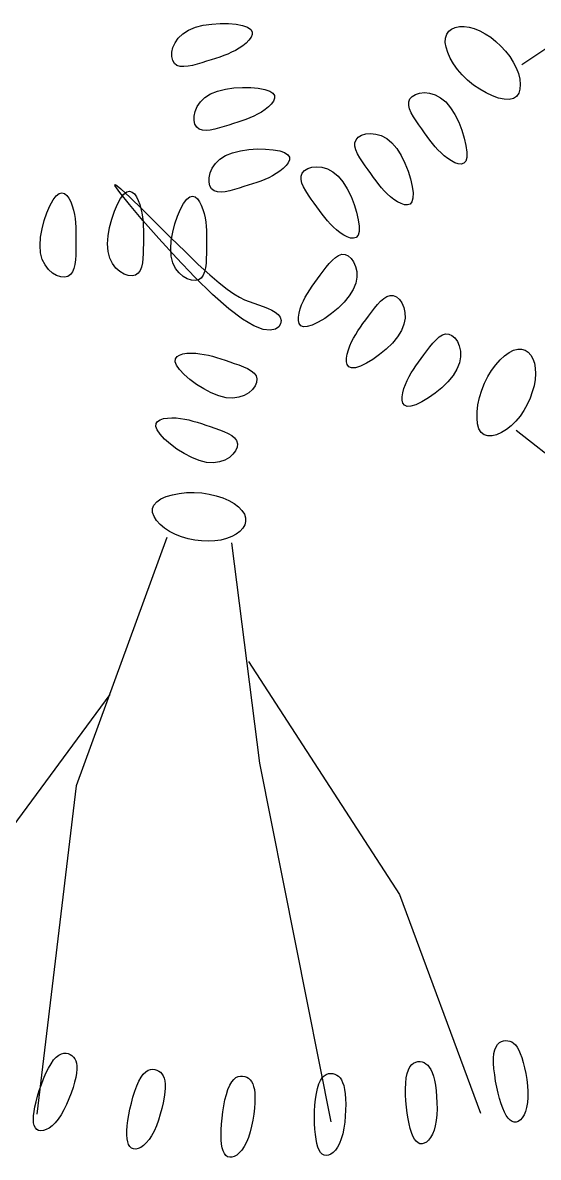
# Model space of a CAD drawing. Header units: millimetres. Extents: x -4017 to 59953, y -688 to 66564.
# Drawn here: x 2633 to 3042, y 43297 to 44197 of the extents above; entities that cross this region are included whole.
import ezdxf

# ---------------------------------------------------------------- set-up
doc = ezdxf.new("R2010")
doc.units = ezdxf.units.MM

# ---------------------------------------------------------------- blocks, each defined once
blk = doc.blocks.new('A$C2E07402A')
at = {"color": 0}
for p, q in [((0.93771, 0.86599), (1.11159, 0.98277)), ((0.66507, 0.88695), (0.66858, 0.89035)), ((0.66858, 0.89035), (0.67311, 0.89324)), ((0.67311, 0.89324), (0.67863, 0.89548)), ((0.67863, 0.89548), (0.68489, 0.89706)), ((0.68489, 0.89706), (0.69157, 0.89805)), ((0.69157, 0.89805), (0.69834, 0.89847)), ((0.69834, 0.89847), (0.70489, 0.89838)), ((0.70489, 0.89838), (0.71089, 0.89783)), ((0.71089, 0.89783), (0.71602, 0.89685)), ((0.71602, 0.89685), (0.71997, 0.8955)), ((0.71997, 0.8955), (0.72249, 0.89383)), ((0.72249, 0.89383), (0.72369, 0.89189)), ((0.72369, 0.89189), (0.72374, 0.88978)), ((0.87796, 0.8899), (0.87961, 0.89228)), ((0.87961, 0.89228), (0.8819, 0.8941)), ((0.8819, 0.8941), (0.88474, 0.89535)), ((0.88474, 0.89535), (0.88805, 0.89602)), ((0.88805, 0.89602), (0.89173, 0.8961)), ((0.89173, 0.8961), (0.89571, 0.89557)), ((0.89571, 0.89557), (0.8999, 0.89443)), ((0.8999, 0.89443), (0.90421, 0.89268)), ((0.90421, 0.89268), (0.90857, 0.89035)), ((0.90857, 0.89035), (0.91288, 0.88753)), ((0.66083, 0.87943), (0.6625, 0.88325)), ((0.6625, 0.88325), (0.66507, 0.88695)), ((0.7189, 0.88303), (0.71623, 0.88089)), ((0.72116, 0.88527), (0.7189, 0.88303)), ((0.72284, 0.88754), (0.72116, 0.88527)), ((0.72374, 0.88978), (0.72284, 0.88754)), ((0.87687, 0.88353), (0.87702, 0.88698)), ((0.87748, 0.87966), (0.87687, 0.88353)), ((0.87702, 0.88698), (0.87796, 0.8899)), ((0.91288, 0.88753), (0.91706, 0.88425)), ((0.91706, 0.88425), (0.92103, 0.8806)), ((0.65997, 0.87221), (0.66, 0.87569)), ((0.66066, 0.86921), (0.65997, 0.87221)), ((0.66, 0.87569), (0.66083, 0.87943)), ((0.70114, 0.87304), (0.6979, 0.87189)), ((0.70429, 0.87428), (0.70114, 0.87304)), ((0.70736, 0.87565), (0.70429, 0.87428)), ((0.71037, 0.87718), (0.70736, 0.87565)), ((0.71334, 0.87892), (0.71037, 0.87718)), ((0.71623, 0.88089), (0.71334, 0.87892)), ((0.8788, 0.87547), (0.87748, 0.87966)), ((0.88079, 0.87107), (0.8788, 0.87547)), ((0.92103, 0.8806), (0.9247, 0.87661)), ((0.9247, 0.87661), (0.928, 0.87237)), ((0.928, 0.87237), (0.93083, 0.86792)), ((0.66204, 0.86685), (0.66066, 0.86921)), ((0.66404, 0.8653), (0.66204, 0.86685)), ((0.66657, 0.86448), (0.66404, 0.8653)), ((0.66953, 0.86429), (0.66657, 0.86448)), ((0.67284, 0.86459), (0.66953, 0.86429)), ((0.67639, 0.86529), (0.67284, 0.86459)), ((0.68008, 0.86626), (0.67639, 0.86529)), ((0.68383, 0.86739), (0.68008, 0.86626)), ((0.68753, 0.86857), (0.68383, 0.86739)), ((0.69111, 0.86969), (0.68753, 0.86857)), ((0.69456, 0.87079), (0.69111, 0.86969)), ((0.6979, 0.87189), (0.69456, 0.87079)), ((0.88341, 0.86657), (0.88079, 0.87107)), ((0.88661, 0.86208), (0.88341, 0.86657)), ((0.93083, 0.86792), (0.93312, 0.86335)), ((0.93312, 0.86335), (0.93483, 0.85877)), ((0.89035, 0.85771), (0.88661, 0.86208)), ((0.89457, 0.85356), (0.89035, 0.85771)), ((0.93483, 0.85877), (0.93592, 0.85432)), ((0.93592, 0.85432), (0.93636, 0.85015)), ((0.69626, 0.8449), (0.70252, 0.84648)), ((0.70252, 0.84648), (0.7092, 0.84747)), ((0.7092, 0.84747), (0.71597, 0.84789)), ((0.71597, 0.84789), (0.72252, 0.8478)), ((0.72252, 0.8478), (0.72852, 0.84725)), ((0.72852, 0.84725), (0.73366, 0.84627)), ((0.73366, 0.84627), (0.7376, 0.84492)), ((0.89922, 0.84974), (0.89457, 0.85356)), ((0.90416, 0.84633), (0.89922, 0.84974)), ((0.90923, 0.84341), (0.90416, 0.84633)), ((0.93611, 0.8464), (0.93514, 0.8432)), ((0.93636, 0.85015), (0.93611, 0.8464)), ((0.68013, 0.83267), (0.6827, 0.83637)), ((0.6827, 0.83637), (0.68622, 0.83977)), ((0.68622, 0.83977), (0.69074, 0.84266)), ((0.69074, 0.84266), (0.69626, 0.8449)), ((0.7376, 0.84492), (0.74012, 0.84325)), ((0.74047, 0.83696), (0.73879, 0.83469)), ((0.74012, 0.84325), (0.74132, 0.84131)), ((0.74137, 0.83919), (0.74047, 0.83696)), ((0.74132, 0.84131), (0.74137, 0.83919)), ((0.84786, 0.83628), (0.84872, 0.83866)), ((0.84786, 0.83362), (0.84786, 0.83628)), ((0.84872, 0.83866), (0.85053, 0.8407)), ((0.85053, 0.8407), (0.85317, 0.84229)), ((0.85317, 0.84229), (0.85648, 0.84333)), ((0.85648, 0.84333), (0.8603, 0.8437)), ((0.8603, 0.8437), (0.86445, 0.84329)), ((0.86445, 0.84329), (0.86876, 0.842)), ((0.86876, 0.842), (0.87308, 0.8397)), ((0.87308, 0.8397), (0.87723, 0.83629)), ((0.87723, 0.83629), (0.88106, 0.83173)), ((0.91426, 0.84107), (0.90923, 0.84341)), ((0.9191, 0.83938), (0.91426, 0.84107)), ((0.9236, 0.83842), (0.9191, 0.83938)), ((0.92758, 0.83827), (0.9236, 0.83842)), ((0.9309, 0.83901), (0.92758, 0.83827)), ((0.93342, 0.84069), (0.9309, 0.83901)), ((0.93514, 0.8432), (0.93342, 0.84069)), ((0.67764, 0.8251), (0.67846, 0.82885)), ((0.67846, 0.82885), (0.68013, 0.83267)), ((0.73097, 0.82834), (0.72801, 0.8266)), ((0.73386, 0.8303), (0.73097, 0.82834)), ((0.73653, 0.83245), (0.73386, 0.8303)), ((0.73879, 0.83469), (0.73653, 0.83245)), ((0.84859, 0.83074), (0.84786, 0.83362)), ((0.8499, 0.8277), (0.84859, 0.83074)), ((0.85166, 0.82454), (0.8499, 0.8277)), ((0.88106, 0.83173), (0.88451, 0.82627)), ((0.6776, 0.82163), (0.67764, 0.8251)), ((0.6783, 0.81862), (0.6776, 0.82163)), ((0.67967, 0.81627), (0.6783, 0.81862)), ((0.70874, 0.81911), (0.70516, 0.81798)), ((0.7122, 0.82021), (0.70874, 0.81911)), ((0.71554, 0.82131), (0.7122, 0.82021)), ((0.71877, 0.82246), (0.71554, 0.82131)), ((0.72192, 0.8237), (0.71877, 0.82246)), ((0.725, 0.82507), (0.72192, 0.8237)), ((0.72801, 0.8266), (0.725, 0.82507)), ((0.85373, 0.82132), (0.85166, 0.82454)), ((0.85596, 0.81811), (0.85373, 0.82132)), ((0.88451, 0.82627), (0.8875, 0.82022)), ((0.8875, 0.82022), (0.89, 0.81391)), ((0.68167, 0.81472), (0.67967, 0.81627)), ((0.6842, 0.8139), (0.68167, 0.81472)), ((0.68717, 0.81371), (0.6842, 0.8139)), ((0.69047, 0.81401), (0.68717, 0.81371)), ((0.69402, 0.81471), (0.69047, 0.81401)), ((0.69771, 0.81568), (0.69402, 0.81471)), ((0.70146, 0.81681), (0.69771, 0.81568)), ((0.70516, 0.81798), (0.70146, 0.81681)), ((0.80787, 0.8083), (0.81051, 0.80989)), ((0.81051, 0.80989), (0.81383, 0.81093)), ((0.81383, 0.81093), (0.81764, 0.8113)), ((0.81764, 0.8113), (0.82179, 0.81089)), ((0.82179, 0.81089), (0.82611, 0.8096)), ((0.82611, 0.8096), (0.83042, 0.8073)), ((0.85822, 0.81495), (0.85596, 0.81811)), ((0.8604, 0.81189), (0.85822, 0.81495)), ((0.86251, 0.80895), (0.8604, 0.81189)), ((0.89, 0.81391), (0.89194, 0.80766)), ((0.8052, 0.80388), (0.80606, 0.80626)), ((0.8052, 0.80122), (0.8052, 0.80388)), ((0.80593, 0.79834), (0.8052, 0.80122)), ((0.80606, 0.80626), (0.80787, 0.8083)), ((0.83042, 0.8073), (0.83457, 0.80389)), ((0.83457, 0.80389), (0.83841, 0.79933)), ((0.86459, 0.80611), (0.86251, 0.80895)), ((0.86668, 0.80339), (0.86459, 0.80611)), ((0.86883, 0.80078), (0.86668, 0.80339)), ((0.87108, 0.79828), (0.86883, 0.80078)), ((0.89194, 0.80766), (0.89327, 0.80178)), ((0.89327, 0.80178), (0.89393, 0.79659)), ((0.69806, 0.79097), (0.70259, 0.79387)), ((0.70259, 0.79387), (0.70811, 0.7961)), ((0.70811, 0.7961), (0.71437, 0.79769)), ((0.71437, 0.79769), (0.72104, 0.79867)), ((0.72104, 0.79867), (0.72782, 0.7991)), ((0.72782, 0.7991), (0.73436, 0.79901)), ((0.73436, 0.79901), (0.74037, 0.79845)), ((0.74037, 0.79845), (0.7455, 0.79748)), ((0.7455, 0.79748), (0.74945, 0.79613)), ((0.74945, 0.79613), (0.75197, 0.79445)), ((0.75197, 0.79445), (0.75316, 0.79252)), ((0.75316, 0.79252), (0.75322, 0.7904)), ((0.80725, 0.7953), (0.80593, 0.79834)), ((0.809, 0.79214), (0.80725, 0.7953)), ((0.81107, 0.78892), (0.809, 0.79214)), ((0.83841, 0.79933), (0.84185, 0.79387)), ((0.84185, 0.79387), (0.84485, 0.78782)), ((0.87347, 0.79589), (0.87108, 0.79828)), ((0.87604, 0.79361), (0.87347, 0.79589)), ((0.8788, 0.79147), (0.87604, 0.79361)), ((0.88167, 0.78959), (0.8788, 0.79147)), ((0.89386, 0.79242), (0.89305, 0.78951)), ((0.89393, 0.79659), (0.89386, 0.79242)), ((0.69031, 0.78005), (0.69198, 0.78387)), ((0.69198, 0.78387), (0.69454, 0.78758)), ((0.69454, 0.78758), (0.69806, 0.79097)), ((0.74837, 0.78365), (0.7457, 0.78151)), ((0.75064, 0.78589), (0.74837, 0.78365)), ((0.75232, 0.78817), (0.75064, 0.78589)), ((0.75322, 0.7904), (0.75232, 0.78817)), ((0.76512, 0.78196), (0.76777, 0.78355)), ((0.76777, 0.78355), (0.77108, 0.78459)), ((0.77108, 0.78459), (0.7749, 0.78496)), ((0.7749, 0.78496), (0.77905, 0.78455)), ((0.77905, 0.78455), (0.78336, 0.78325)), ((0.78336, 0.78325), (0.78768, 0.78096)), ((0.8133, 0.78571), (0.81107, 0.78892)), ((0.81556, 0.78255), (0.8133, 0.78571)), ((0.81774, 0.77949), (0.81556, 0.78255)), ((0.84485, 0.78782), (0.84734, 0.78151)), ((0.8845, 0.78813), (0.88167, 0.78959)), ((0.88718, 0.78724), (0.8845, 0.78813)), ((0.88958, 0.78707), (0.88718, 0.78724)), ((0.89158, 0.78777), (0.88958, 0.78707)), ((0.89305, 0.78951), (0.89158, 0.78777)), ((0.68944, 0.77284), (0.68948, 0.77631)), ((0.68948, 0.77631), (0.69031, 0.78005)), ((0.73062, 0.77367), (0.72738, 0.77252)), ((0.73377, 0.77491), (0.73062, 0.77367)), ((0.73684, 0.77627), (0.73377, 0.77491)), ((0.73985, 0.77781), (0.73684, 0.77627)), ((0.74281, 0.77954), (0.73985, 0.77781)), ((0.7457, 0.78151), (0.74281, 0.77954)), ((0.76245, 0.77754), (0.76331, 0.77992)), ((0.76246, 0.77488), (0.76245, 0.77754)), ((0.76319, 0.772), (0.76246, 0.77488)), ((0.76331, 0.77992), (0.76512, 0.78196)), ((0.78768, 0.78096), (0.79183, 0.77755)), ((0.79183, 0.77755), (0.79566, 0.77299)), ((0.81985, 0.77655), (0.81774, 0.77949)), ((0.82193, 0.77371), (0.81985, 0.77655)), ((0.82403, 0.77099), (0.82193, 0.77371)), ((0.84734, 0.78151), (0.84928, 0.77526)), ((0.84928, 0.77526), (0.85061, 0.76938)), ((0.57057, 0.76385), (0.57278, 0.76439)), ((0.57278, 0.76439), (0.57481, 0.76379)), ((0.61486, 0.77011), (0.6153, 0.77084)), ((0.61875, 0.76459), (0.61486, 0.77011)), ((0.6153, 0.77084), (0.61955, 0.76734)), ((0.62641, 0.75501), (0.61875, 0.76459)), ((0.61955, 0.76734), (0.62683, 0.7605)), ((0.62175, 0.76311), (0.62413, 0.76499)), ((0.62413, 0.76499), (0.62633, 0.76553)), ((0.62633, 0.76553), (0.62837, 0.76493)), ((0.62837, 0.76493), (0.63021, 0.76338)), ((0.69014, 0.76983), (0.68944, 0.77284)), ((0.69152, 0.76748), (0.69014, 0.76983)), ((0.69352, 0.76593), (0.69152, 0.76748)), ((0.69605, 0.76511), (0.69352, 0.76593)), ((0.69901, 0.76491), (0.69605, 0.76511)), ((0.70232, 0.76522), (0.69901, 0.76491)), ((0.70586, 0.76592), (0.70232, 0.76522)), ((0.70956, 0.76689), (0.70586, 0.76592)), ((0.71331, 0.76802), (0.70956, 0.76689)), ((0.71701, 0.76919), (0.71331, 0.76802)), ((0.72059, 0.77032), (0.71701, 0.76919)), ((0.72404, 0.77141), (0.72059, 0.77032)), ((0.72738, 0.77252), (0.72404, 0.77141)), ((0.7645, 0.76895), (0.76319, 0.772)), ((0.76626, 0.76579), (0.7645, 0.76895)), ((0.76832, 0.76258), (0.76626, 0.76579)), ((0.79566, 0.77299), (0.7991, 0.76753)), ((0.7991, 0.76753), (0.8021, 0.76148)), ((0.82618, 0.76838), (0.82403, 0.77099)), ((0.82843, 0.76588), (0.82618, 0.76838)), ((0.83081, 0.76349), (0.82843, 0.76588)), ((0.85061, 0.76938), (0.85127, 0.76419)), ((0.56318, 0.75406), (0.5657, 0.75864)), ((0.5657, 0.75864), (0.5682, 0.76197)), ((0.5682, 0.76197), (0.57057, 0.76385)), ((0.57481, 0.76379), (0.57666, 0.76224)), ((0.57666, 0.76224), (0.5783, 0.75995)), ((0.5783, 0.75995), (0.57973, 0.7571)), ((0.57973, 0.7571), (0.58094, 0.7539)), ((0.61673, 0.7552), (0.61925, 0.75978)), ((0.61925, 0.75978), (0.62175, 0.76311)), ((0.62683, 0.7605), (0.63634, 0.75123)), ((0.63021, 0.76338), (0.63185, 0.76109)), ((0.63185, 0.76109), (0.63329, 0.75824)), ((0.63329, 0.75824), (0.6345, 0.75504)), ((0.6668, 0.75138), (0.66932, 0.75597)), ((0.66932, 0.75597), (0.67182, 0.7593)), ((0.67182, 0.7593), (0.67419, 0.76118)), ((0.67419, 0.76118), (0.6764, 0.76172)), ((0.6764, 0.76172), (0.67843, 0.76112)), ((0.67843, 0.76112), (0.68028, 0.75957)), ((0.68028, 0.75957), (0.68192, 0.75727)), ((0.68192, 0.75727), (0.68335, 0.75443)), ((0.77056, 0.75936), (0.76832, 0.76258)), ((0.77282, 0.75621), (0.77056, 0.75936)), ((0.775, 0.75315), (0.77282, 0.75621)), ((0.8021, 0.76148), (0.8046, 0.75517)), ((0.83338, 0.76121), (0.83081, 0.76349)), ((0.83615, 0.75907), (0.83338, 0.76121)), ((0.83901, 0.75719), (0.83615, 0.75907)), ((0.84184, 0.75573), (0.83901, 0.75719)), ((0.84452, 0.75484), (0.84184, 0.75573)), ((0.84892, 0.75537), (0.84692, 0.75467)), ((0.85039, 0.75711), (0.84892, 0.75537)), ((0.85121, 0.76002), (0.85039, 0.75711)), ((0.85127, 0.76419), (0.85121, 0.76002)), ((0.55869, 0.74232), (0.5608, 0.74852)), ((0.5608, 0.74852), (0.56318, 0.75406)), ((0.58094, 0.7539), (0.58192, 0.75054)), ((0.58192, 0.75054), (0.58266, 0.74719)), ((0.58266, 0.74719), (0.58319, 0.74385)), ((0.61225, 0.74346), (0.61435, 0.74966)), ((0.61435, 0.74966), (0.61673, 0.7552)), ((0.63702, 0.74246), (0.62641, 0.75501)), ((0.6345, 0.75504), (0.63548, 0.75168)), ((0.63548, 0.75168), (0.63621, 0.74833)), ((0.63621, 0.74833), (0.63674, 0.74499)), ((0.63634, 0.75123), (0.6473, 0.74041)), ((0.66442, 0.74585), (0.6668, 0.75138)), ((0.68335, 0.75443), (0.68456, 0.75122)), ((0.68456, 0.75122), (0.68554, 0.74787)), ((0.68554, 0.74787), (0.68628, 0.74451)), ((0.7771, 0.7502), (0.775, 0.75315)), ((0.77919, 0.74737), (0.7771, 0.7502)), ((0.78128, 0.74465), (0.77919, 0.74737)), ((0.8046, 0.75517), (0.80654, 0.74891)), ((0.80654, 0.74891), (0.80787, 0.74303)), ((0.84692, 0.75467), (0.84452, 0.75484)), ((0.557, 0.73575), (0.55869, 0.74232)), ((0.58319, 0.74385), (0.58354, 0.7405)), ((0.58354, 0.7405), (0.58374, 0.73713)), ((0.61056, 0.73689), (0.61225, 0.74346)), ((0.63674, 0.74499), (0.63709, 0.74164)), ((0.64974, 0.72799), (0.63702, 0.74246)), ((0.63709, 0.74164), (0.6373, 0.73827)), ((0.6373, 0.73827), (0.63739, 0.73483)), ((0.6473, 0.74041), (0.65892, 0.72894)), ((0.66062, 0.73307), (0.66231, 0.73965)), ((0.66231, 0.73965), (0.66442, 0.74585)), ((0.68628, 0.74451), (0.68681, 0.74118)), ((0.68681, 0.74118), (0.68716, 0.73783)), ((0.68716, 0.73783), (0.68736, 0.73445)), ((0.78343, 0.74203), (0.78128, 0.74465)), ((0.78568, 0.73953), (0.78343, 0.74203)), ((0.78807, 0.73714), (0.78568, 0.73953)), ((0.80787, 0.74303), (0.80853, 0.73785)), ((0.80853, 0.73785), (0.80846, 0.73368)), ((0.55545, 0.72265), (0.55587, 0.72909)), ((0.55587, 0.72909), (0.557, 0.73575)), ((0.58374, 0.73713), (0.58384, 0.73369)), ((0.58385, 0.73018), (0.58383, 0.72655)), ((0.58384, 0.73369), (0.58385, 0.73018)), ((0.609, 0.72379), (0.60943, 0.73023)), ((0.60943, 0.73023), (0.61056, 0.73689)), ((0.63741, 0.73131), (0.63738, 0.72769)), ((0.63739, 0.73483), (0.63741, 0.73131)), ((0.65892, 0.72894), (0.6704, 0.71771)), ((0.65949, 0.72642), (0.66062, 0.73307)), ((0.68736, 0.73445), (0.68746, 0.73102)), ((0.68746, 0.73102), (0.68747, 0.7275)), ((0.79064, 0.73486), (0.78807, 0.73714)), ((0.7934, 0.73272), (0.79064, 0.73486)), ((0.79626, 0.73084), (0.7934, 0.73272)), ((0.7991, 0.72938), (0.79626, 0.73084)), ((0.80178, 0.72849), (0.7991, 0.72938)), ((0.80418, 0.72832), (0.80178, 0.72849)), ((0.80618, 0.72903), (0.80418, 0.72832)), ((0.80765, 0.73076), (0.80618, 0.72903)), ((0.80846, 0.73368), (0.80765, 0.73076)), ((0.55587, 0.71671), (0.55545, 0.72265)), ((0.58379, 0.7228), (0.58377, 0.71892)), ((0.58383, 0.72655), (0.58379, 0.7228)), ((0.60942, 0.71785), (0.609, 0.72379)), ((0.63732, 0.72005), (0.63724, 0.71614)), ((0.63735, 0.72394), (0.63732, 0.72005)), ((0.63738, 0.72769), (0.63735, 0.72394)), ((0.66373, 0.71268), (0.64974, 0.72799)), ((0.65907, 0.71998), (0.65949, 0.72642)), ((0.65949, 0.71404), (0.65907, 0.71998)), ((0.68742, 0.72013), (0.68739, 0.71624)), ((0.68745, 0.72388), (0.68742, 0.72013)), ((0.68747, 0.7275), (0.68745, 0.72388)), ((0.55722, 0.71151), (0.55587, 0.71671)), ((0.55936, 0.70712), (0.55722, 0.71151)), ((0.58346, 0.71119), (0.58303, 0.7076)), ((0.58368, 0.715), (0.58346, 0.71119)), ((0.58377, 0.71892), (0.58368, 0.715)), ((0.61078, 0.71265), (0.60942, 0.71785)), ((0.61292, 0.70826), (0.61078, 0.71265)), ((0.63702, 0.71233), (0.63658, 0.70874)), ((0.63724, 0.71614), (0.63702, 0.71233)), ((0.66084, 0.70884), (0.65949, 0.71404)), ((0.67818, 0.69759), (0.66373, 0.71268)), ((0.6704, 0.71771), (0.68097, 0.70761)), ((0.6873, 0.71233), (0.68709, 0.70852)), ((0.68739, 0.71624), (0.6873, 0.71233)), ((0.78481, 0.70832), (0.78727, 0.71097)), ((0.78727, 0.71097), (0.78976, 0.71316)), ((0.78976, 0.71316), (0.79227, 0.71474)), ((0.79227, 0.71474), (0.7948, 0.71557)), ((0.7948, 0.71557), (0.79733, 0.71548)), ((0.79733, 0.71548), (0.79983, 0.71439)), ((0.79983, 0.71439), (0.80216, 0.71237)), ((0.80216, 0.71237), (0.80417, 0.70954)), ((0.56209, 0.70353), (0.55936, 0.70712)), ((0.56521, 0.70076), (0.56209, 0.70353)), ((0.5812, 0.7016), (0.57964, 0.69945)), ((0.5823, 0.70436), (0.5812, 0.7016)), ((0.58303, 0.7076), (0.5823, 0.70436)), ((0.61565, 0.70467), (0.61292, 0.70826)), ((0.61877, 0.7019), (0.61565, 0.70467)), ((0.62207, 0.69996), (0.61877, 0.7019)), ((0.63475, 0.70274), (0.63319, 0.70059)), ((0.63586, 0.7055), (0.63475, 0.70274)), ((0.63658, 0.70874), (0.63586, 0.7055)), ((0.66299, 0.70444), (0.66084, 0.70884)), ((0.66571, 0.70086), (0.66299, 0.70444)), ((0.68097, 0.70761), (0.69, 0.69936)), ((0.68592, 0.70169), (0.68482, 0.69893)), ((0.68665, 0.70493), (0.68592, 0.70169)), ((0.68709, 0.70852), (0.68665, 0.70493)), ((0.77771, 0.69912), (0.78002, 0.70224)), ((0.78002, 0.70224), (0.78239, 0.70536)), ((0.78239, 0.70536), (0.78481, 0.70832)), ((0.80417, 0.70954), (0.8057, 0.70602)), ((0.8057, 0.70602), (0.8066, 0.70195)), ((0.8066, 0.70195), (0.8067, 0.69745)), ((0.56852, 0.69882), (0.56521, 0.70076)), ((0.57181, 0.69771), (0.56852, 0.69882)), ((0.57488, 0.69744), (0.57181, 0.69771)), ((0.57754, 0.69803), (0.57488, 0.69744)), ((0.57964, 0.69945), (0.57754, 0.69803)), ((0.62536, 0.69885), (0.62207, 0.69996)), ((0.62844, 0.69858), (0.62536, 0.69885)), ((0.6311, 0.69917), (0.62844, 0.69858)), ((0.63319, 0.70059), (0.6311, 0.69917)), ((0.66883, 0.69809), (0.66571, 0.70086)), ((0.67214, 0.69615), (0.66883, 0.69809)), ((0.67543, 0.69504), (0.67214, 0.69615)), ((0.6785, 0.69477), (0.67543, 0.69504)), ((0.69224, 0.68381), (0.67818, 0.69759)), ((0.68117, 0.69536), (0.6785, 0.69477)), ((0.68326, 0.69678), (0.68117, 0.69536)), ((0.68482, 0.69893), (0.68326, 0.69678)), ((0.69, 0.69936), (0.69755, 0.69287)), ((0.69755, 0.69287), (0.70386, 0.68791)), ((0.77128, 0.69033), (0.77333, 0.69318)), ((0.77333, 0.69318), (0.77548, 0.6961)), ((0.77548, 0.6961), (0.77771, 0.69912)), ((0.80585, 0.69263), (0.80389, 0.68763)), ((0.8067, 0.69745), (0.80585, 0.69263)), ((0.7051, 0.67238), (0.69224, 0.68381)), ((0.70386, 0.68791), (0.70916, 0.6842)), ((0.70916, 0.6842), (0.71369, 0.68149)), ((0.76583, 0.68173), (0.76752, 0.68464)), ((0.76752, 0.68464), (0.76934, 0.68749)), ((0.76934, 0.68749), (0.77128, 0.69033)), ((0.80389, 0.68763), (0.80073, 0.68258)), ((0.71369, 0.68149), (0.71767, 0.67953)), ((0.71767, 0.67953), (0.72134, 0.67806)), ((0.72134, 0.67806), (0.72493, 0.67682)), ((0.72493, 0.67682), (0.72862, 0.67559)), ((0.72862, 0.67559), (0.73231, 0.6743)), ((0.76174, 0.67228), (0.76292, 0.67557)), ((0.76292, 0.67557), (0.7643, 0.67872)), ((0.7643, 0.67872), (0.76583, 0.68173)), ((0.7966, 0.67761), (0.79178, 0.67289)), ((0.80073, 0.68258), (0.7966, 0.67761)), ((0.82065, 0.67285), (0.82307, 0.6758)), ((0.82307, 0.6758), (0.82553, 0.67845)), ((0.82553, 0.67845), (0.82802, 0.68064)), ((0.82802, 0.68064), (0.83054, 0.68223)), ((0.83054, 0.68223), (0.83306, 0.68305)), ((0.83306, 0.68305), (0.83559, 0.68297)), ((0.83559, 0.68297), (0.83809, 0.68188)), ((0.83809, 0.68188), (0.84042, 0.67986)), ((0.84042, 0.67986), (0.84243, 0.67702)), ((0.84243, 0.67702), (0.84396, 0.67351)), ((0.71607, 0.66414), (0.7051, 0.67238)), ((0.73231, 0.6743), (0.73587, 0.67292)), ((0.73587, 0.67292), (0.73915, 0.6714)), ((0.73915, 0.6714), (0.74201, 0.6697)), ((0.74201, 0.6697), (0.74429, 0.6678)), ((0.74429, 0.6678), (0.74585, 0.66565)), ((0.74585, 0.66565), (0.74656, 0.66322)), ((0.76031, 0.66301), (0.76032, 0.66584)), ((0.76032, 0.66584), (0.76084, 0.66898)), ((0.76084, 0.66898), (0.76174, 0.67228)), ((0.78655, 0.66857), (0.7812, 0.66479)), ((0.79178, 0.67289), (0.78655, 0.66857)), ((0.81374, 0.66359), (0.81598, 0.66661)), ((0.81598, 0.66661), (0.81828, 0.66973)), ((0.81828, 0.66973), (0.82065, 0.67285)), ((0.84396, 0.67351), (0.84486, 0.66944)), ((0.84486, 0.66944), (0.84496, 0.66493)), ((0.72513, 0.65887), (0.71607, 0.66414)), ((0.7324, 0.65609), (0.72513, 0.65887)), ((0.74482, 0.65804), (0.74212, 0.65614)), ((0.74626, 0.66056), (0.74482, 0.65804)), ((0.74656, 0.66322), (0.74626, 0.66056)), ((0.76089, 0.66067), (0.76031, 0.66301)), ((0.76218, 0.65899), (0.76089, 0.66067)), ((0.76428, 0.65813), (0.76218, 0.65899)), ((0.7673, 0.65826), (0.76428, 0.65813)), ((0.77129, 0.65948), (0.7673, 0.65826)), ((0.77602, 0.66171), (0.77129, 0.65948)), ((0.7812, 0.66479), (0.77602, 0.66171)), ((0.8076, 0.65498), (0.80954, 0.65782)), ((0.80954, 0.65782), (0.81159, 0.66067)), ((0.81159, 0.66067), (0.81374, 0.66359)), ((0.84411, 0.66012), (0.84215, 0.65512)), ((0.84496, 0.66493), (0.84411, 0.66012)), ((0.73802, 0.65534), (0.7324, 0.65609)), ((0.74212, 0.65614), (0.73802, 0.65534)), ((0.80256, 0.64621), (0.8041, 0.64922)), ((0.8041, 0.64922), (0.80578, 0.65213)), ((0.80578, 0.65213), (0.8076, 0.65498)), ((0.839, 0.65006), (0.83487, 0.6451)), ((0.84215, 0.65512), (0.839, 0.65006)), ((0.86706, 0.64525), (0.86953, 0.6479)), ((0.86953, 0.6479), (0.87202, 0.65009)), ((0.87202, 0.65009), (0.87453, 0.65167)), ((0.87453, 0.65167), (0.87706, 0.6525)), ((0.87706, 0.6525), (0.87959, 0.65241)), ((0.87959, 0.65241), (0.88209, 0.65132)), ((0.88209, 0.65132), (0.88442, 0.6493)), ((0.88442, 0.6493), (0.88643, 0.64647)), ((0.7991, 0.63647), (0.8, 0.63977)), ((0.8, 0.63977), (0.80119, 0.64306)), ((0.80119, 0.64306), (0.80256, 0.64621)), ((0.83004, 0.64038), (0.82481, 0.63606)), ((0.83487, 0.6451), (0.83004, 0.64038)), ((0.85997, 0.63605), (0.86228, 0.63917)), ((0.86228, 0.63917), (0.86465, 0.64229)), ((0.86465, 0.64229), (0.86706, 0.64525)), ((0.88643, 0.64647), (0.88796, 0.64295)), ((0.88796, 0.64295), (0.88886, 0.63888)), ((0.88886, 0.63888), (0.88896, 0.63438)), ((0.92747, 0.63773), (0.93096, 0.6395)), ((0.93096, 0.6395), (0.93428, 0.64042)), ((0.93428, 0.64042), (0.93735, 0.64044)), ((0.93735, 0.64044), (0.94013, 0.6396)), ((0.94013, 0.6396), (0.94257, 0.63798)), ((0.6627, 0.63049), (0.66287, 0.63276)), ((0.66376, 0.62766), (0.6627, 0.63049)), ((0.66287, 0.63276), (0.66407, 0.63451)), ((0.66407, 0.63451), (0.66612, 0.63578)), ((0.66612, 0.63578), (0.66881, 0.63663)), ((0.66881, 0.63663), (0.67196, 0.63712)), ((0.67196, 0.63712), (0.67538, 0.63728)), ((0.67538, 0.63728), (0.67887, 0.63717)), ((0.67887, 0.63717), (0.68229, 0.63684)), ((0.68229, 0.63684), (0.68563, 0.63631)), ((0.68563, 0.63631), (0.68892, 0.63561)), ((0.68892, 0.63561), (0.69219, 0.63476)), ((0.69219, 0.63476), (0.69549, 0.63379)), ((0.69549, 0.63379), (0.69884, 0.63272)), ((0.69884, 0.63272), (0.70228, 0.63157)), ((0.70228, 0.63157), (0.70584, 0.63038)), ((0.70584, 0.63038), (0.70952, 0.62915)), ((0.79857, 0.6305), (0.79859, 0.63332)), ((0.79915, 0.62816), (0.79857, 0.6305)), ((0.79859, 0.63332), (0.7991, 0.63647)), ((0.81946, 0.63228), (0.81428, 0.6292)), ((0.82481, 0.63606), (0.81946, 0.63228)), ((0.85354, 0.62726), (0.85559, 0.63012)), ((0.85559, 0.63012), (0.85774, 0.63303)), ((0.85774, 0.63303), (0.85997, 0.63605)), ((0.8881, 0.62956), (0.88615, 0.62456)), ((0.88896, 0.63438), (0.8881, 0.62956)), ((0.91686, 0.62804), (0.92033, 0.63192)), ((0.92033, 0.63192), (0.92389, 0.63518)), ((0.92389, 0.63518), (0.92747, 0.63773)), ((0.94257, 0.63798), (0.94464, 0.63567)), ((0.94464, 0.63567), (0.94629, 0.63273)), ((0.94629, 0.63273), (0.94751, 0.62925)), ((0.66616, 0.62424), (0.66376, 0.62766)), ((0.66974, 0.62044), (0.66616, 0.62424)), ((0.67427, 0.61646), (0.66974, 0.62044)), ((0.70952, 0.62915), (0.71322, 0.62787)), ((0.71322, 0.62787), (0.71678, 0.62648)), ((0.71678, 0.62648), (0.72006, 0.62496)), ((0.72006, 0.62496), (0.72291, 0.62326)), ((0.72291, 0.62326), (0.72519, 0.62136)), ((0.72519, 0.62136), (0.72676, 0.61921)), ((0.80044, 0.62648), (0.79915, 0.62816)), ((0.80254, 0.62562), (0.80044, 0.62648)), ((0.80557, 0.62575), (0.80254, 0.62562)), ((0.80955, 0.62697), (0.80557, 0.62575)), ((0.81428, 0.6292), (0.80955, 0.62697)), ((0.84809, 0.61866), (0.84978, 0.62157)), ((0.84978, 0.62157), (0.85159, 0.62443)), ((0.85159, 0.62443), (0.85354, 0.62726)), ((0.88615, 0.62456), (0.88299, 0.61951)), ((0.91057, 0.61871), (0.91357, 0.62361)), ((0.91357, 0.62361), (0.91686, 0.62804)), ((0.94751, 0.62925), (0.94824, 0.6253)), ((0.94845, 0.62097), (0.94811, 0.61632)), ((0.94824, 0.6253), (0.94845, 0.62097)), ((0.67951, 0.61254), (0.67427, 0.61646)), ((0.68524, 0.6089), (0.67951, 0.61254)), ((0.7272, 0.61407), (0.72599, 0.61123)), ((0.72676, 0.61921), (0.72746, 0.61678)), ((0.72746, 0.61678), (0.7272, 0.61407)), ((0.844, 0.60921), (0.84518, 0.6125)), ((0.84518, 0.6125), (0.84656, 0.61565)), ((0.84656, 0.61565), (0.84809, 0.61866)), ((0.87886, 0.61454), (0.87404, 0.60983)), ((0.88299, 0.61951), (0.87886, 0.61454)), ((0.90573, 0.6078), (0.90793, 0.61341)), ((0.90793, 0.61341), (0.91057, 0.61871)), ((0.94724, 0.61146), (0.94589, 0.60649)), ((0.94811, 0.61632), (0.94724, 0.61146)), ((0.69122, 0.60577), (0.68524, 0.6089)), ((0.69722, 0.60338), (0.69122, 0.60577)), ((0.703, 0.60194), (0.69722, 0.60338)), ((0.71746, 0.60379), (0.7132, 0.6023)), ((0.72105, 0.6059), (0.71746, 0.60379)), ((0.72392, 0.60844), (0.72105, 0.6059)), ((0.72599, 0.61123), (0.72392, 0.60844)), ((0.84256, 0.59994), (0.84258, 0.60277)), ((0.84258, 0.60277), (0.8431, 0.60591)), ((0.8431, 0.60591), (0.844, 0.60921)), ((0.86881, 0.6055), (0.86346, 0.60172)), ((0.87404, 0.60983), (0.86881, 0.6055)), ((0.90401, 0.60205), (0.90573, 0.6078)), ((0.94589, 0.60649), (0.94407, 0.6015)), ((0.70836, 0.60162), (0.703, 0.60194)), ((0.7132, 0.6023), (0.70836, 0.60162)), ((0.84315, 0.5976), (0.84256, 0.59994)), ((0.84444, 0.59592), (0.84315, 0.5976)), ((0.84654, 0.59506), (0.84444, 0.59592)), ((0.84956, 0.59519), (0.84654, 0.59506)), ((0.85355, 0.59641), (0.84956, 0.59519)), ((0.85828, 0.59864), (0.85355, 0.59641)), ((0.86346, 0.60172), (0.85828, 0.59864)), ((0.90213, 0.59082), (0.9028, 0.59633)), ((0.9028, 0.59633), (0.90401, 0.60205)), ((0.94181, 0.5966), (0.93916, 0.59187)), ((0.94407, 0.6015), (0.94181, 0.5966)), ((0.64861, 0.58322), (0.65065, 0.58449)), ((0.65065, 0.58449), (0.65334, 0.58535)), ((0.65334, 0.58535), (0.65649, 0.58583)), ((0.65649, 0.58583), (0.65991, 0.58599)), ((0.65991, 0.58599), (0.66341, 0.58589)), ((0.66341, 0.58589), (0.66683, 0.58555)), ((0.66683, 0.58555), (0.67016, 0.58502)), ((0.67016, 0.58502), (0.67345, 0.58432)), ((0.90202, 0.58569), (0.90213, 0.59082)), ((0.9025, 0.58112), (0.90202, 0.58569)), ((0.93615, 0.58743), (0.93279, 0.58336)), ((0.93916, 0.59187), (0.93615, 0.58743)), ((0.64724, 0.57921), (0.64741, 0.58147)), ((0.64829, 0.57637), (0.64724, 0.57921)), ((0.64741, 0.58147), (0.64861, 0.58322)), ((0.65069, 0.57296), (0.64829, 0.57637)), ((0.67345, 0.58432), (0.67673, 0.58347)), ((0.67673, 0.58347), (0.68002, 0.5825)), ((0.68002, 0.5825), (0.68337, 0.58143)), ((0.68337, 0.58143), (0.68681, 0.58029)), ((0.68681, 0.58029), (0.69037, 0.5791)), ((0.69037, 0.5791), (0.69405, 0.57787)), ((0.69405, 0.57787), (0.69775, 0.57658)), ((0.69775, 0.57658), (0.70131, 0.57519)), ((0.90359, 0.57729), (0.9025, 0.58112)), ((0.90532, 0.57436), (0.90359, 0.57729)), ((0.92532, 0.57673), (0.92143, 0.57431)), ((0.92915, 0.57977), (0.92532, 0.57673)), ((0.93279, 0.58336), (0.92915, 0.57977)), ((0.93308, 0.57622), (1.09788, 0.44694)), ((0.65427, 0.56915), (0.65069, 0.57296)), ((0.6588, 0.56517), (0.65427, 0.56915)), ((0.70131, 0.57519), (0.70459, 0.57367)), ((0.70459, 0.57367), (0.70744, 0.57198)), ((0.70744, 0.57198), (0.70973, 0.57008)), ((0.70973, 0.57008), (0.71129, 0.56793)), ((0.71129, 0.56793), (0.712, 0.5655)), ((0.90769, 0.57249), (0.90532, 0.57436)), ((0.91061, 0.57162), (0.90769, 0.57249)), ((0.91395, 0.57168), (0.91061, 0.57162)), ((0.9176, 0.57261), (0.91395, 0.57168)), ((0.92143, 0.57431), (0.9176, 0.57261)), ((0.66405, 0.56125), (0.6588, 0.56517)), ((0.66978, 0.55762), (0.66405, 0.56125)), ((0.67576, 0.55449), (0.66978, 0.55762)), ((0.71053, 0.55994), (0.70845, 0.55715)), ((0.71173, 0.56279), (0.71053, 0.55994)), ((0.712, 0.5655), (0.71173, 0.56279)), ((0.68175, 0.55209), (0.67576, 0.55449)), ((0.68753, 0.55066), (0.68175, 0.55209)), ((0.69289, 0.55034), (0.68753, 0.55066)), ((0.69774, 0.55102), (0.69289, 0.55034)), ((0.70199, 0.5525), (0.69774, 0.55102)), ((0.70559, 0.55461), (0.70199, 0.5525)), ((0.70845, 0.55715), (0.70559, 0.55461)), ((0.64796, 0.51946), (0.65127, 0.52168)), ((0.65127, 0.52168), (0.65547, 0.52355)), ((0.65547, 0.52355), (0.66038, 0.52502)), ((0.66038, 0.52502), (0.66583, 0.52609)), ((0.66583, 0.52609), (0.67164, 0.52671)), ((0.67164, 0.52671), (0.67764, 0.52685)), ((0.67764, 0.52685), (0.68365, 0.52649)), ((0.68365, 0.52649), (0.68951, 0.52562)), ((0.68951, 0.52562), (0.6951, 0.52428)), ((0.6951, 0.52428), (0.70033, 0.52252)), ((0.70033, 0.52252), (0.70509, 0.52042)), ((0.64466, 0.51407), (0.64572, 0.51691)), ((0.64474, 0.51103), (0.64466, 0.51407)), ((0.64572, 0.51691), (0.64796, 0.51946)), ((0.70509, 0.52042), (0.70929, 0.51804)), ((0.70929, 0.51804), (0.71282, 0.51542)), ((0.71282, 0.51542), (0.71559, 0.51265)), ((0.71559, 0.51265), (0.71749, 0.50977)), ((0.64584, 0.50787), (0.64474, 0.51103)), ((0.64784, 0.50468), (0.64584, 0.50787)), ((0.65065, 0.50157), (0.64784, 0.50468)), ((0.71749, 0.50977), (0.71846, 0.50686)), ((0.71851, 0.50396), (0.71773, 0.50114)), ((0.71846, 0.50686), (0.71851, 0.50396)), ((0.65414, 0.49862), (0.65065, 0.50157)), ((0.65822, 0.49592), (0.65414, 0.49862)), ((0.66276, 0.49356), (0.65822, 0.49592)), ((0.71389, 0.49597), (0.71095, 0.49375)), ((0.71617, 0.49846), (0.71389, 0.49597)), ((0.71773, 0.50114), (0.71617, 0.49846)), ((0.65606, 0.49108), (0.58403, 0.2944)), ((0.66767, 0.49163), (0.66276, 0.49356)), ((0.67283, 0.49013), (0.66767, 0.49163)), ((0.67814, 0.48907), (0.67283, 0.49013)), ((0.6835, 0.48844), (0.67814, 0.48907)), ((0.68881, 0.48825), (0.6835, 0.48844)), ((0.69396, 0.4885), (0.68881, 0.48825)), ((0.69884, 0.48918), (0.69396, 0.4885)), ((0.70337, 0.49029), (0.69884, 0.48918)), ((0.70742, 0.49183), (0.70337, 0.49029)), ((0.71095, 0.49375), (0.70742, 0.49183)), ((0.72966, 0.31227), (0.70744, 0.48694)), ((0.72083, 0.39291), (0.84054, 0.20817)), ((0.61085, 0.36664), (0.52636, 0.25249)), ((0.78632, 0.02809), (0.72966, 0.31227)), ((0.58403, 0.2944), (0.55274, 0.03425)), ((0.84054, 0.20817), (0.9047, 0.03496)), ((0.91834, 0.08949), (0.91976, 0.09087)), ((0.91976, 0.09087), (0.92132, 0.0918)), ((0.92132, 0.0918), (0.92298, 0.09234)), ((0.92298, 0.09234), (0.92468, 0.09253)), ((0.92468, 0.09253), (0.92636, 0.09243)), ((0.92636, 0.09243), (0.92798, 0.09206)), ((0.92798, 0.09206), (0.92954, 0.09139)), ((0.92954, 0.09139), (0.93102, 0.0904)), ((0.93102, 0.0904), (0.93245, 0.08903)), ((0.56829, 0.07942), (0.57033, 0.08103)), ((0.57033, 0.08103), (0.57233, 0.08204)), ((0.57233, 0.08204), (0.57425, 0.08252)), ((0.57425, 0.08252), (0.57607, 0.08255)), ((0.57607, 0.08255), (0.57777, 0.08219)), ((0.57777, 0.08219), (0.57934, 0.0815)), ((0.57934, 0.0815), (0.58074, 0.08057)), ((0.91518, 0.0786), (0.91549, 0.08221)), ((0.91549, 0.08221), (0.91615, 0.08521)), ((0.91615, 0.08521), (0.91712, 0.08762)), ((0.91712, 0.08762), (0.91834, 0.08949)), ((0.93245, 0.08903), (0.93381, 0.08725)), ((0.93381, 0.08725), (0.93512, 0.08501)), ((0.93512, 0.08501), (0.93637, 0.08227)), ((0.93637, 0.08227), (0.93757, 0.079)), ((0.5621, 0.07061), (0.56414, 0.07418)), ((0.56414, 0.07418), (0.56622, 0.07715)), ((0.56622, 0.07715), (0.56829, 0.07942)), ((0.58074, 0.08057), (0.58196, 0.07944)), ((0.58196, 0.07944), (0.58297, 0.07809)), ((0.58297, 0.07809), (0.58377, 0.07648)), ((0.58377, 0.07648), (0.58432, 0.07458)), ((0.58432, 0.07458), (0.58461, 0.07236)), ((0.58461, 0.07236), (0.58462, 0.06977)), ((0.8488, 0.07174), (0.85021, 0.07347)), ((0.85021, 0.07347), (0.85177, 0.07469)), ((0.85177, 0.07469), (0.85342, 0.07546)), ((0.85342, 0.07546), (0.85513, 0.07582)), ((0.85513, 0.07582), (0.85684, 0.07583)), ((0.85684, 0.07583), (0.8585, 0.07555)), ((0.8585, 0.07555), (0.86007, 0.07501)), ((0.86007, 0.07501), (0.86155, 0.07419)), ((0.86155, 0.07419), (0.86292, 0.07304)), ((0.86292, 0.07304), (0.8642, 0.07153)), ((0.91519, 0.07448), (0.91518, 0.0786)), ((0.91549, 0.06999), (0.91519, 0.07448)), ((0.93757, 0.079), (0.9387, 0.07518)), ((0.9387, 0.07518), (0.93975, 0.07092)), ((0.55821, 0.0622), (0.56011, 0.06658)), ((0.56011, 0.06658), (0.5621, 0.07061)), ((0.58373, 0.06334), (0.58281, 0.05947)), ((0.58433, 0.06677), (0.58373, 0.06334)), ((0.58462, 0.06977), (0.58433, 0.06677)), ((0.63376, 0.0603), (0.63552, 0.06347)), ((0.63552, 0.06347), (0.63734, 0.06594)), ((0.63734, 0.06594), (0.6392, 0.06775)), ((0.6392, 0.06775), (0.64108, 0.06897)), ((0.64108, 0.06897), (0.64294, 0.06965)), ((0.64294, 0.06965), (0.64475, 0.06986)), ((0.64475, 0.06986), (0.64648, 0.06968)), ((0.64648, 0.06968), (0.64811, 0.06917)), ((0.64811, 0.06917), (0.6496, 0.06839)), ((0.6496, 0.06839), (0.65093, 0.06739)), ((0.65093, 0.06739), (0.65208, 0.06615)), ((0.65208, 0.06615), (0.65304, 0.06463)), ((0.65304, 0.06463), (0.65378, 0.0628)), ((0.70908, 0.06175), (0.71082, 0.06315)), ((0.71082, 0.06315), (0.7126, 0.06402)), ((0.7126, 0.06402), (0.71437, 0.06443)), ((0.71437, 0.06443), (0.71612, 0.06443)), ((0.71612, 0.06443), (0.71779, 0.06409)), ((0.71779, 0.06409), (0.71936, 0.06347)), ((0.71936, 0.06347), (0.72078, 0.06261)), ((0.77776, 0.06092), (0.7792, 0.06308)), ((0.7792, 0.06308), (0.78079, 0.06466)), ((0.78079, 0.06466), (0.78246, 0.06571)), ((0.78246, 0.06571), (0.78419, 0.0663)), ((0.78419, 0.0663), (0.78592, 0.06648)), ((0.78592, 0.06648), (0.78762, 0.06632)), ((0.78762, 0.06632), (0.78924, 0.06586)), ((0.78924, 0.06586), (0.79075, 0.06516)), ((0.79075, 0.06516), (0.79213, 0.06419)), ((0.79213, 0.06419), (0.79338, 0.06291)), ((0.84551, 0.05887), (0.84593, 0.06297)), ((0.84593, 0.06297), (0.84662, 0.06652)), ((0.84662, 0.06652), (0.84759, 0.06944)), ((0.84759, 0.06944), (0.8488, 0.07174)), ((0.8642, 0.07153), (0.86537, 0.06962)), ((0.86537, 0.06962), (0.86644, 0.06726)), ((0.86644, 0.06726), (0.86739, 0.06441)), ((0.86739, 0.06441), (0.86824, 0.06103)), ((0.91604, 0.06525), (0.91549, 0.06999)), ((0.91679, 0.06041), (0.91604, 0.06525)), ((0.93975, 0.07092), (0.94067, 0.06634)), ((0.94067, 0.06634), (0.94142, 0.06157)), ((0.55484, 0.05298), (0.55645, 0.05763)), ((0.55645, 0.05763), (0.55821, 0.0622)), ((0.58158, 0.05525), (0.58008, 0.05082)), ((0.58281, 0.05947), (0.58158, 0.05525)), ((0.63054, 0.05231), (0.6321, 0.05653)), ((0.6321, 0.05653), (0.63376, 0.0603)), ((0.65378, 0.0628), (0.6543, 0.06062)), ((0.6543, 0.06062), (0.65459, 0.05804)), ((0.65462, 0.05504), (0.65438, 0.05157)), ((0.65459, 0.05804), (0.65462, 0.05504)), ((0.70445, 0.05377), (0.70586, 0.0571)), ((0.70586, 0.0571), (0.70742, 0.05975)), ((0.70742, 0.05975), (0.70908, 0.06175)), ((0.72078, 0.06261), (0.72206, 0.0615)), ((0.72206, 0.0615), (0.72316, 0.06009)), ((0.72316, 0.06009), (0.7241, 0.05835)), ((0.7241, 0.05835), (0.72484, 0.05623)), ((0.72484, 0.05623), (0.7254, 0.0537)), ((0.77459, 0.05063), (0.77543, 0.05466)), ((0.77543, 0.05466), (0.77649, 0.05812)), ((0.77649, 0.05812), (0.77776, 0.06092)), ((0.79338, 0.06291), (0.79449, 0.06127)), ((0.79449, 0.06127), (0.79546, 0.05924)), ((0.79546, 0.05924), (0.79627, 0.05678)), ((0.79627, 0.05678), (0.79692, 0.05385)), ((0.84534, 0.05437), (0.84551, 0.05887)), ((0.84539, 0.04961), (0.84534, 0.05437)), ((0.86824, 0.06103), (0.86897, 0.05711)), ((0.86897, 0.05711), (0.86956, 0.05276)), ((0.91772, 0.05558), (0.91679, 0.06041)), ((0.91879, 0.0509), (0.91772, 0.05558)), ((0.94142, 0.06157), (0.94197, 0.05676)), ((0.94197, 0.05676), (0.94228, 0.05202)), ((0.55224, 0.04401), (0.55342, 0.0484)), ((0.55342, 0.0484), (0.55484, 0.05298)), ((0.57835, 0.04632), (0.57642, 0.04187)), ((0.58008, 0.05082), (0.57835, 0.04632)), ((0.62784, 0.04303), (0.62912, 0.04776)), ((0.62912, 0.04776), (0.63054, 0.05231)), ((0.65386, 0.04761), (0.65308, 0.04329)), ((0.65438, 0.05157), (0.65386, 0.04761)), ((0.70114, 0.04081), (0.70208, 0.04548)), ((0.70208, 0.04548), (0.70319, 0.04985)), ((0.70319, 0.04985), (0.70445, 0.05377)), ((0.7254, 0.0537), (0.72574, 0.05072)), ((0.72574, 0.05072), (0.72586, 0.04724)), ((0.72586, 0.04724), (0.72576, 0.04325)), ((0.77349, 0.04143), (0.77395, 0.04617)), ((0.77395, 0.04617), (0.77459, 0.05063)), ((0.79692, 0.05385), (0.79741, 0.0504)), ((0.79741, 0.0504), (0.79773, 0.04643)), ((0.79773, 0.04643), (0.79787, 0.04204)), ((0.84564, 0.04471), (0.84539, 0.04961)), ((0.86956, 0.05276), (0.87, 0.04811)), ((0.87, 0.04811), (0.87025, 0.04329)), ((0.91995, 0.04651), (0.91879, 0.0509)), ((0.92119, 0.04251), (0.91995, 0.04651)), ((0.94231, 0.04749), (0.94203, 0.04331)), ((0.94228, 0.05202), (0.94231, 0.04749)), ((0.55026, 0.03283), (0.55064, 0.0362)), ((0.55064, 0.0362), (0.5513, 0.03993)), ((0.5513, 0.03993), (0.55224, 0.04401)), ((0.57432, 0.03762), (0.57209, 0.03368)), ((0.57642, 0.04187), (0.57432, 0.03762)), ((0.6258, 0.03353), (0.62672, 0.03824)), ((0.62672, 0.03824), (0.62784, 0.04303)), ((0.65206, 0.03873), (0.65081, 0.03407)), ((0.65308, 0.04329), (0.65206, 0.03873)), ((0.69976, 0.03109), (0.70036, 0.03597)), ((0.70036, 0.03597), (0.70114, 0.04081)), ((0.72544, 0.03887), (0.7249, 0.03423)), ((0.72576, 0.04325), (0.72544, 0.03887)), ((0.77313, 0.03162), (0.77323, 0.03653)), ((0.77323, 0.03653), (0.77349, 0.04143)), ((0.79781, 0.03737), (0.79756, 0.03255)), ((0.79787, 0.04204), (0.79781, 0.03737)), ((0.84606, 0.03981), (0.84564, 0.04471)), ((0.84663, 0.03505), (0.84606, 0.03981)), ((0.87029, 0.03844), (0.87011, 0.0337)), ((0.87025, 0.04329), (0.87029, 0.03844)), ((0.92248, 0.03895), (0.92119, 0.04251)), ((0.92383, 0.03584), (0.92248, 0.03895)), ((0.94048, 0.03634), (0.93931, 0.0336)), ((0.94141, 0.03958), (0.94048, 0.03634)), ((0.94203, 0.04331), (0.94141, 0.03958)), ((0.55016, 0.02985), (0.55026, 0.03283)), ((0.55036, 0.02726), (0.55016, 0.02985)), ((0.55087, 0.0251), (0.55036, 0.02726)), ((0.56735, 0.02728), (0.56493, 0.02494)), ((0.56975, 0.0302), (0.56735, 0.02728)), ((0.57209, 0.03368), (0.56975, 0.0302)), ((0.62457, 0.02489), (0.62507, 0.02904)), ((0.62507, 0.02904), (0.6258, 0.03353)), ((0.64935, 0.02945), (0.64771, 0.025)), ((0.65081, 0.03407), (0.64935, 0.02945)), ((0.69932, 0.02631), (0.69976, 0.03109)), ((0.72414, 0.02947), (0.72318, 0.02472)), ((0.7249, 0.03423), (0.72414, 0.02947)), ((0.77321, 0.02682), (0.77313, 0.03162)), ((0.79709, 0.02772), (0.79641, 0.02303)), ((0.79756, 0.03255), (0.79709, 0.02772)), ((0.84733, 0.03056), (0.84663, 0.03505)), ((0.84814, 0.02645), (0.84733, 0.03056)), ((0.86966, 0.0292), (0.86895, 0.02507)), ((0.87011, 0.0337), (0.86966, 0.0292)), ((0.92524, 0.03321), (0.92383, 0.03584)), ((0.9267, 0.03107), (0.92524, 0.03321)), ((0.92822, 0.02945), (0.9267, 0.03107)), ((0.9298, 0.02837), (0.92822, 0.02945)), ((0.93143, 0.02784), (0.9298, 0.02837)), ((0.9331, 0.02789), (0.93143, 0.02784)), ((0.93478, 0.0285), (0.9331, 0.02789)), ((0.9364, 0.02967), (0.93478, 0.0285)), ((0.93793, 0.03137), (0.9364, 0.02967)), ((0.93931, 0.0336), (0.93793, 0.03137)), ((0.55169, 0.02338), (0.55087, 0.0251)), ((0.55284, 0.02211), (0.55169, 0.02338)), ((0.55431, 0.02131), (0.55284, 0.02211)), ((0.55607, 0.021), (0.55431, 0.02131)), ((0.55806, 0.0212), (0.55607, 0.021)), ((0.56023, 0.02191), (0.55806, 0.0212)), ((0.56254, 0.02315), (0.56023, 0.02191)), ((0.56493, 0.02494), (0.56254, 0.02315)), ((0.62427, 0.01772), (0.6243, 0.02111)), ((0.6243, 0.02111), (0.62457, 0.02489)), ((0.6459, 0.02085), (0.64394, 0.01714)), ((0.64771, 0.025), (0.6459, 0.02085)), ((0.69901, 0.01759), (0.69908, 0.02178)), ((0.69908, 0.02178), (0.69932, 0.02631)), ((0.72201, 0.02011), (0.72064, 0.0158)), ((0.72318, 0.02472), (0.72201, 0.02011)), ((0.77343, 0.02228), (0.77321, 0.02682)), ((0.77381, 0.01811), (0.77343, 0.02228)), ((0.77433, 0.01436), (0.77381, 0.01811)), ((0.7955, 0.01859), (0.79436, 0.01456)), ((0.79641, 0.02303), (0.7955, 0.01859)), ((0.84905, 0.02277), (0.84814, 0.02645)), ((0.85007, 0.01954), (0.84905, 0.02277)), ((0.85119, 0.01678), (0.85007, 0.01954)), ((0.86668, 0.01829), (0.86522, 0.01569)), ((0.86794, 0.02142), (0.86668, 0.01829)), ((0.86895, 0.02507), (0.86794, 0.02142)), ((0.62449, 0.01474), (0.62427, 0.01772)), ((0.62496, 0.0122), (0.62449, 0.01474)), ((0.62569, 0.0101), (0.62496, 0.0122)), ((0.62669, 0.00847), (0.62569, 0.0101)), ((0.6375, 0.00938), (0.63534, 0.0079)), ((0.63969, 0.0114), (0.6375, 0.00938)), ((0.64185, 0.01399), (0.63969, 0.0114)), ((0.64394, 0.01714), (0.64185, 0.01399)), ((0.69914, 0.0138), (0.69901, 0.01759)), ((0.69946, 0.01043), (0.69914, 0.0138)), ((0.69999, 0.00749), (0.69946, 0.01043)), ((0.71908, 0.01191), (0.71733, 0.00856)), ((0.72064, 0.0158), (0.71908, 0.01191)), ((0.775, 0.01104), (0.77433, 0.01436)), ((0.77583, 0.00817), (0.775, 0.01104)), ((0.79297, 0.01104), (0.7914, 0.00806)), ((0.79436, 0.01456), (0.79297, 0.01104)), ((0.85243, 0.0145), (0.85119, 0.01678)), ((0.85377, 0.01273), (0.85243, 0.0145)), ((0.85522, 0.01148), (0.85377, 0.01273)), ((0.85679, 0.01079), (0.85522, 0.01148)), ((0.85846, 0.01066), (0.85679, 0.01079)), ((0.86019, 0.0111), (0.85846, 0.01066)), ((0.86193, 0.01208), (0.86019, 0.0111)), ((0.86362, 0.01362), (0.86193, 0.01208)), ((0.86522, 0.01569), (0.86362, 0.01362)), ((0.62796, 0.00732), (0.62669, 0.00847)), ((0.62951, 0.00669), (0.62796, 0.00732)), ((0.63129, 0.00656), (0.62951, 0.00669)), ((0.63325, 0.00697), (0.63129, 0.00656)), ((0.63534, 0.0079), (0.63325, 0.00697)), ((0.70072, 0.00501), (0.69999, 0.00749)), ((0.70167, 0.003), (0.70072, 0.00501)), ((0.70283, 0.00148), (0.70167, 0.003)), ((0.70422, 0.00048), (0.70283, 0.00148)), ((0.70583, 0), (0.70422, 0.00048)), ((0.70761, 0.00007), (0.70583, 0)), ((0.70951, 0.00067), (0.70761, 0.00007)), ((0.71149, 0.00182), (0.70951, 0.00067)), ((0.71349, 0.00351), (0.71149, 0.00182)), ((0.71545, 0.00576), (0.71349, 0.00351)), ((0.71733, 0.00856), (0.71545, 0.00576)), ((0.77682, 0.00578), (0.77583, 0.00817)), ((0.77797, 0.00388), (0.77682, 0.00578)), ((0.77929, 0.00249), (0.77797, 0.00388)), ((0.78077, 0.00164), (0.77929, 0.00249)), ((0.78242, 0.00133), (0.78077, 0.00164)), ((0.78419, 0.00158), (0.78242, 0.00133)), ((0.78602, 0.00238), (0.78419, 0.00158)), ((0.78787, 0.00373), (0.78602, 0.00238)), ((0.78968, 0.00563), (0.78787, 0.00373)), ((0.7914, 0.00806), (0.78968, 0.00563))]:
    blk.add_line(p, q, dxfattribs=at)

msp = doc.modelspace()

# ---------------------------------------------------------------- block references
at = {"xscale": 1000, "yscale": 1000, "zscale": 1000}
msp.add_blockref('A$C2E07402A', (2091.25, 43297.49), dxfattribs=at)

doc.saveas('drawing.dxf')
